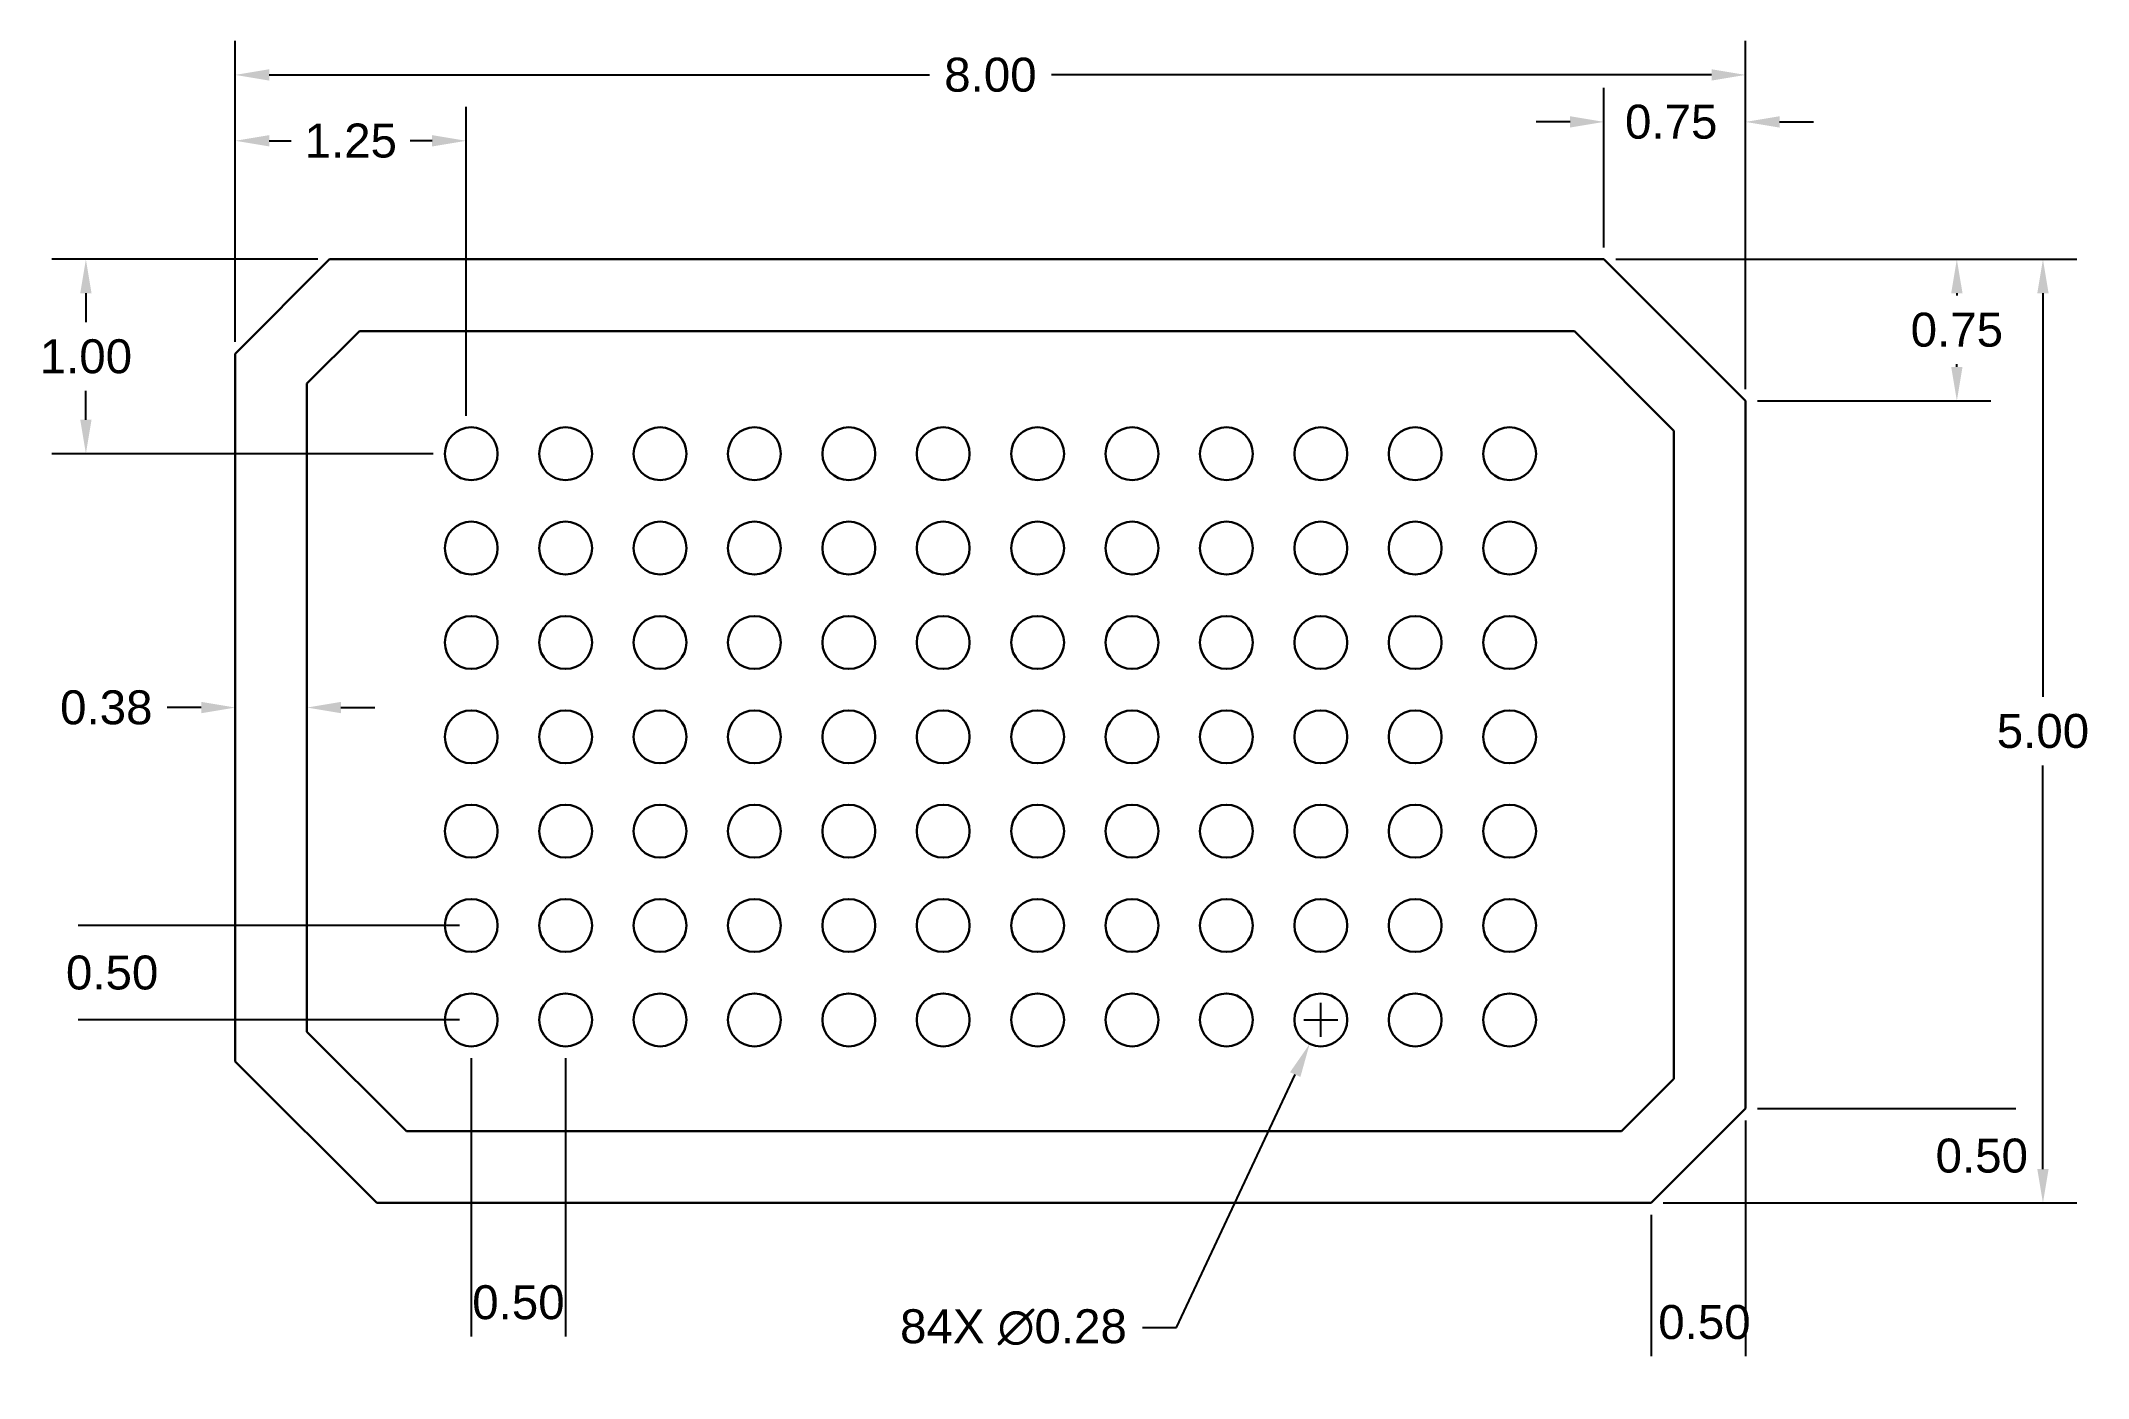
# Model space of a CAD drawing. Header units: inches. Extents: x 3.5 to 14.4, y 1.4 to 8.4.
import ezdxf

# ---------------------------------------------------------------- set-up
doc = ezdxf.new("R2010")
doc.units = ezdxf.units.IN
doc.header["$MEASUREMENT"] = 0
doc.styles.get("Standard").update_dxf_attribs({"font": 'ARIALUNI.ttf'})
doc.dimstyles.get("Standard").update_dxf_attribs({"dimtxt": 0.18, "dimasz": 0.18, "dimexe": 0.18, "dimexo": 0.0625, "dimgap": 0.09, "dimtad": 0, "dimtih": 1, "dimtoh": 1, "dimzin": 1, "dimdsep": 46, "dimtxsty": 'Standard', "dimcen": 0.09, "dimadec": 0, "dimazin": 0, "dimtfac": 1, "dimtofl": 0, "dimtmove": 0, "dimatfit": 3, "dimfxl": 1, "dimtolj": 1, "dimtzin": 0, "dimarcsym": 0})

# ---------------------------------------------------------------- blocks, each defined once
blk = doc.blocks.new('*D2')
at = {"color": 0, "lineweight": -2, "transparency": 16777216}
for p, q in [((4.544, 6.841), (4.544, 8.436)), ((12.544, 6.591), (12.544, 8.436)), ((4.724, 8.256), (8.221, 8.256)), ((12.364, 8.256), (8.868, 8.256))]:
    blk.add_line(p, q, dxfattribs=at)
at = {"color": 0, "transparency": 16777216}
for points in [[(4.724, 8.286), (4.724, 8.226), (4.544, 8.256)], [(12.364, 8.286), (12.364, 8.226), (12.544, 8.256)]]:
    blk.add_solid(points, dxfattribs=at)
at = {"layer": 'Defpoints', "color": 0, "transparency": 16777216}
for p in [(12.544, 8.256), (4.544, 6.779), (12.544, 6.529)]:
    blk.add_point(p, dxfattribs=at)
at = {"color": 0, "transparency": 16777216, "insert": (8.544, 8.256), "char_height": 0.18, "attachment_point": 5}
blk.add_mtext('\\A1;8.00', dxfattribs=at)
blk = doc.blocks.new('*D4')
at = {"color": 0, "lineweight": -2, "transparency": 16777216}
for p, q in [((5.794, 3.046), (5.794, 1.572)), ((6.294, 3.046), (6.294, 1.572))]:
    blk.add_line(p, q, dxfattribs=at)
at = {"layer": 'Defpoints', "color": 0, "transparency": 16777216}
for p in [(5.794, 3.109), (6.294, 3.109), (6.294, 1.752)]:
    blk.add_point(p, dxfattribs=at)
at = {"color": 0, "transparency": 16777216, "insert": (6.044, 1.752), "char_height": 0.18, "attachment_point": 5}
blk.add_mtext('\\A1;0.50', dxfattribs=at)
blk = doc.blocks.new('*D5')
at = {"color": 0, "lineweight": -2, "transparency": 16777216}
for p, q in [((5.732, 3.749), (3.712, 3.749)), ((5.732, 3.249), (3.712, 3.249))]:
    blk.add_line(p, q, dxfattribs=at)
at = {"layer": 'Defpoints', "color": 0, "transparency": 16777216}
for p in [(5.794, 3.749), (3.892, 3.249), (5.794, 3.249)]:
    blk.add_point(p, dxfattribs=at)
at = {"color": 0, "transparency": 16777216, "insert": (3.892, 3.499), "char_height": 0.18, "attachment_point": 5}
blk.add_mtext('\\A1;0.50', dxfattribs=at)
blk = doc.blocks.new('*D6')
at = {"color": 0, "lineweight": -2, "transparency": 16777216}
for p, q in [((11.857, 7.279), (14.299, 7.279)), ((14.119, 7.099), (14.119, 4.961)), ((14.119, 2.459), (14.119, 4.597)), ((12.107, 2.279), (14.299, 2.279))]:
    blk.add_line(p, q, dxfattribs=at)
at = {"color": 0, "transparency": 16777216}
for points in [[(14.089, 7.099), (14.149, 7.099), (14.119, 7.279)], [(14.089, 2.459), (14.149, 2.459), (14.119, 2.279)]]:
    blk.add_solid(points, dxfattribs=at)
at = {"layer": 'Defpoints', "color": 0, "transparency": 16777216}
for p in [(11.794, 7.279), (12.044, 2.279), (14.119, 2.279)]:
    blk.add_point(p, dxfattribs=at)
at = {"color": 0, "transparency": 16777216, "insert": (14.119, 4.779), "char_height": 0.18, "attachment_point": 5}
blk.add_mtext('\\A1;5.00', dxfattribs=at)
blk = doc.blocks.new('*D7')
at = {"color": 0, "lineweight": -2, "transparency": 16777216}
for p, q in [((12.607, 2.779), (13.975, 2.779)), ((12.107, 2.279), (13.975, 2.279))]:
    blk.add_line(p, q, dxfattribs=at)
at = {"layer": 'Defpoints', "color": 0, "transparency": 16777216}
for p in [(12.544, 2.779), (12.044, 2.279), (13.795, 2.279)]:
    blk.add_point(p, dxfattribs=at)
at = {"color": 0, "transparency": 16777216, "insert": (13.795, 2.529), "char_height": 0.18, "attachment_point": 5}
blk.add_mtext('\\A1;0.50', dxfattribs=at)
blk = doc.blocks.new('*D8')
at = {"color": 0, "lineweight": -2, "transparency": 16777216}
for p, q in [((12.544, 2.716), (12.544, 1.467)), ((12.044, 2.216), (12.044, 1.467))]:
    blk.add_line(p, q, dxfattribs=at)
at = {"layer": 'Defpoints', "color": 0, "transparency": 16777216}
for p in [(12.544, 2.779), (12.044, 2.279), (12.544, 1.647)]:
    blk.add_point(p, dxfattribs=at)
at = {"color": 0, "transparency": 16777216, "insert": (12.326, 1.647), "char_height": 0.18, "attachment_point": 5}
blk.add_mtext('\\A1;0.50', dxfattribs=at)
blk = doc.blocks.new('*D9')
at = {"color": 0, "lineweight": -2, "transparency": 16777216}
for p, q in [((4.982, 7.279), (3.573, 7.279)), ((3.753, 7.099), (3.753, 6.946)), ((3.753, 6.429), (3.753, 6.582)), ((5.592, 6.249), (3.573, 6.249))]:
    blk.add_line(p, q, dxfattribs=at)
at = {"color": 0, "transparency": 16777216}
for points in [[(3.723, 7.099), (3.783, 7.099), (3.753, 7.279)], [(3.723, 6.429), (3.783, 6.429), (3.753, 6.249)]]:
    blk.add_solid(points, dxfattribs=at)
at = {"layer": 'Defpoints', "color": 0, "transparency": 16777216}
for p in [(3.753, 7.279), (5.044, 7.279), (5.654, 6.249)]:
    blk.add_point(p, dxfattribs=at)
at = {"color": 0, "transparency": 16777216, "insert": (3.753, 6.764), "char_height": 0.18, "attachment_point": 5}
blk.add_mtext('\\A1;1.00', dxfattribs=at)
blk = doc.blocks.new('*D10')
at = {"color": 0, "lineweight": -2, "transparency": 16777216}
for p, q in [((4.544, 6.841), (4.544, 8.087)), ((5.767, 6.449), (5.767, 8.087)), ((4.724, 7.907), (4.84, 7.907)), ((5.587, 7.907), (5.471, 7.907))]:
    blk.add_line(p, q, dxfattribs=at)
at = {"color": 0, "transparency": 16777216}
for points in [[(4.724, 7.937), (4.724, 7.877), (4.544, 7.907)], [(5.587, 7.937), (5.587, 7.877), (5.767, 7.907)]]:
    blk.add_solid(points, dxfattribs=at)
at = {"layer": 'Defpoints', "color": 0, "transparency": 16777216}
for p in [(4.544, 7.907), (4.544, 6.779), (5.767, 6.386)]:
    blk.add_point(p, dxfattribs=at)
at = {"color": 0, "transparency": 16777216, "insert": (5.156, 7.907), "char_height": 0.18, "attachment_point": 5}
blk.add_mtext('\\A1;1.25', dxfattribs=at)
blk = doc.blocks.new('*D11')
at = {"color": 0, "lineweight": -2, "transparency": 16777216}
for p, q in [((4.544, 4.966), (4.544, 5.084)), ((4.924, 4.966), (4.924, 5.084)), ((4.364, 4.904), (4.184, 4.904)), ((5.104, 4.904), (5.284, 4.904))]:
    blk.add_line(p, q, dxfattribs=at)
at = {"color": 0, "transparency": 16777216}
for points in [[(4.364, 4.934), (4.364, 4.874), (4.544, 4.904)], [(5.104, 4.934), (5.104, 4.874), (4.924, 4.904)]]:
    blk.add_solid(points, dxfattribs=at)
at = {"layer": 'Defpoints', "color": 0, "transparency": 16777216}
for p in [(4.544, 4.904), (4.924, 4.904), (4.924, 4.904)]:
    blk.add_point(p, dxfattribs=at)
at = {"color": 0, "transparency": 16777216, "insert": (3.861, 4.904), "char_height": 0.18, "attachment_point": 5}
blk.add_mtext('\\A1;0.38', dxfattribs=at)
blk = doc.blocks.new('*D12')
at = {"color": 0, "lineweight": -2, "transparency": 16777216}
for p, q in [((10.294, 3.159), (10.294, 3.339)), ((10.204, 3.249), (10.384, 3.249)), ((9.529, 1.62), (10.158, 2.959)), ((9.349, 1.62), (9.529, 1.62))]:
    blk.add_line(p, q, dxfattribs=at)
at = {"color": 0, "transparency": 16777216}
blk.add_solid([(10.131, 2.972), (10.186, 2.947), (10.235, 3.122)], dxfattribs=at)
at = {"layer": 'Defpoints', "color": 0, "transparency": 16777216}
for p in [(10.354, 3.376), (10.235, 3.122)]:
    blk.add_point(p, dxfattribs=at)
at = {"color": 0, "transparency": 16777216, "insert": (8.666, 1.62), "char_height": 0.18, "attachment_point": 5}
blk.add_mtext('\\A1;84X ∅0.28', dxfattribs=at)
blk = doc.blocks.new('*D13')
at = {"color": 0, "lineweight": -2, "transparency": 16777216}
for p, q in [((11.794, 7.341), (11.794, 8.187)), ((12.544, 6.591), (12.544, 8.187)), ((11.614, 8.007), (11.434, 8.007)), ((12.724, 8.007), (12.904, 8.007))]:
    blk.add_line(p, q, dxfattribs=at)
at = {"color": 0, "transparency": 16777216}
for points in [[(11.614, 8.037), (11.614, 7.977), (11.794, 8.007)], [(12.724, 8.037), (12.724, 7.977), (12.544, 8.007)]]:
    blk.add_solid(points, dxfattribs=at)
at = {"layer": 'Defpoints', "color": 0, "transparency": 16777216}
for p in [(12.544, 8.007), (11.794, 7.279), (12.544, 6.529)]:
    blk.add_point(p, dxfattribs=at)
at = {"color": 0, "transparency": 16777216, "insert": (12.15, 8.007), "char_height": 0.18, "attachment_point": 5}
blk.add_mtext('\\A1;0.75', dxfattribs=at)
blk = doc.blocks.new('*D14')
at = {"color": 0, "lineweight": -2, "transparency": 16777216}
for p, q in [((11.857, 7.279), (13.843, 7.279)), ((13.663, 7.099), (13.663, 7.087)), ((13.663, 6.709), (13.663, 6.723)), ((12.607, 6.529), (13.843, 6.529))]:
    blk.add_line(p, q, dxfattribs=at)
at = {"color": 0, "transparency": 16777216}
for points in [[(13.633, 7.099), (13.693, 7.099), (13.663, 7.279)], [(13.633, 6.709), (13.693, 6.709), (13.663, 6.529)]]:
    blk.add_solid(points, dxfattribs=at)
at = {"layer": 'Defpoints', "color": 0, "transparency": 16777216}
for p in [(11.794, 7.279), (12.544, 6.529), (13.663, 6.529)]:
    blk.add_point(p, dxfattribs=at)
at = {"color": 0, "transparency": 16777216, "insert": (13.663, 6.905), "char_height": 0.18, "attachment_point": 5}
blk.add_mtext('\\A1;0.75', dxfattribs=at)

msp = doc.modelspace()

# ---------------------------------------------------------------- linework, layer by layer
at = {"lineweight": 30}
for p, q in [((5.044, 7.279), (4.544, 6.779)), ((5.044, 7.279), (11.794, 7.279)), ((12.544, 6.529), (11.794, 7.279)), ((5.202, 6.899), (4.924, 6.621)), ((5.202, 6.899), (11.637, 6.899)), ((12.164, 6.371), (11.637, 6.899)), ((4.544, 3.029), (4.544, 6.779)), ((4.924, 3.186), (4.924, 6.621)), ((12.544, 6.529), (12.544, 2.779)), ((12.164, 6.371), (12.164, 2.936)), ((4.924, 3.186), (5.452, 2.659)), ((4.544, 3.029), (5.294, 2.279)), ((11.887, 2.659), (12.164, 2.936)), ((12.044, 2.279), (12.544, 2.779)), ((11.887, 2.659), (5.452, 2.659)), ((12.044, 2.279), (5.294, 2.279))]:
    msp.add_line(p, q, dxfattribs=at)
for centre in [(5.794, 6.249), (6.294, 6.249), (6.794, 6.249), (7.294, 6.249), (7.794, 6.249), (8.294, 6.249), (8.794, 6.249), (9.294, 6.249), (9.794, 6.249), (10.294, 6.249), (10.794, 6.249), (11.294, 6.249), (5.794, 5.749), (6.294, 5.749), (6.794, 5.749), (7.294, 5.749), (7.794, 5.749), (8.294, 5.749), (8.794, 5.749), (9.294, 5.749), (9.794, 5.749), (10.294, 5.749), (10.794, 5.749), (11.294, 5.749), (5.794, 5.249), (6.294, 5.249), (6.794, 5.249), (7.294, 5.249), (7.794, 5.249), (8.294, 5.249), (8.794, 5.249), (9.294, 5.249), (9.794, 5.249), (10.294, 5.249), (10.794, 5.249), (11.294, 5.249), (5.794, 4.749), (6.294, 4.749), (6.794, 4.749), (7.294, 4.749), (7.794, 4.749), (8.294, 4.749), (8.794, 4.749), (9.294, 4.749), (9.794, 4.749), (10.294, 4.749), (10.794, 4.749), (11.294, 4.749), (5.794, 4.249), (6.294, 4.249), (6.794, 4.249), (7.294, 4.249), (7.794, 4.249), (8.294, 4.249), (8.794, 4.249), (9.294, 4.249), (9.794, 4.249), (10.294, 4.249), (10.794, 4.249), (11.294, 4.249), (5.794, 3.749), (6.294, 3.749), (6.794, 3.749), (7.294, 3.749), (7.794, 3.749), (8.294, 3.749), (8.794, 3.749), (9.294, 3.749), (9.794, 3.749), (10.294, 3.749), (10.794, 3.749), (11.294, 3.749), (5.794, 3.249), (6.294, 3.249), (6.794, 3.249), (7.294, 3.249), (7.794, 3.249), (8.294, 3.249), (8.794, 3.249), (9.294, 3.249), (9.794, 3.249), (10.294, 3.249), (10.794, 3.249), (11.294, 3.249)]:
    msp.add_circle(centre, 0.14, dxfattribs=at)

# ---------------------------------------------------------------- dimensions: what is measured, and where the dimension line sits
dim = msp.add_linear_dim(base=(12.544, 8.256), p1=(4.544, 6.779), p2=(12.544, 6.529), dimstyle='Standard')
dim.commit()
dim.dimension.update_dxf_attribs({"geometry": '*D2', "text_midpoint": (8.544, 8.256)})
for base, p1, p2, picture, middle in [((12.544, 8.007), (11.794, 7.279), (12.544, 6.529), '*D13', (12.15, 8.007)), ((4.924, 4.904), (4.544, 4.904), (4.924, 4.904), '*D11', (3.861, 4.904))]:
    dim = msp.add_linear_dim(base=base, p1=p1, p2=p2, dimstyle='Standard')
    dim.commit()
    dim.dimension.update_dxf_attribs({"geometry": picture, "text_midpoint": middle, "dimtype": 160})
dim = msp.add_linear_dim(base=(4.544, 7.907), p1=(5.767, 6.386), p2=(4.544, 6.779), text='1.25', dimstyle='Standard')
dim.commit()
dim.dimension.update_dxf_attribs({"geometry": '*D10', "text_midpoint": (5.156, 7.907)})
dim = msp.add_linear_dim(base=(3.753, 7.279), p1=(5.654, 6.249), p2=(5.044, 7.279), angle=90, text='1.00', dimstyle='Standard')
dim.commit()
dim.dimension.update_dxf_attribs({"geometry": '*D9', "text_midpoint": (3.753, 6.764)})
dim = msp.add_linear_dim(base=(14.119, 2.279), p1=(11.794, 7.279), p2=(12.044, 2.279), angle=90, dimstyle='Standard')
dim.commit()
dim.dimension.update_dxf_attribs({"geometry": '*D6', "text_midpoint": (14.119, 4.779)})
dim = msp.add_linear_dim(base=(13.663, 6.529), p1=(11.794, 7.279), p2=(12.544, 6.529), angle=90, dimstyle='Standard')
dim.commit()
dim.dimension.update_dxf_attribs({"geometry": '*D14', "text_midpoint": (13.663, 6.905), "dimtype": 160})
for base, p1, p2, picture, middle in [((3.892, 3.249), (5.794, 3.749), (5.794, 3.249), '*D5', (3.892, 3.499)), ((13.795, 2.279), (12.544, 2.779), (12.044, 2.279), '*D7', (13.795, 2.529))]:
    dim = msp.add_linear_dim(base=base, p1=p1, p2=p2, angle=90, dimstyle='Standard', override={"dimtmove": 2})
    dim.commit()
    dim.dimension.update_dxf_attribs({"geometry": picture, "text_midpoint": middle, "dimtype": 160})
dim = msp.add_diameter_dim_2p(p1=(10.354, 3.376), p2=(10.235, 3.122), text='84X <>', dimstyle='Standard')
dim.commit()
dim.dimension.update_dxf_attribs({"geometry": '*D12', "text_midpoint": (8.666, 1.62), "dimtype": 163})
for base, p1, p2, picture, middle in [((6.294, 1.752), (5.794, 3.109), (6.294, 3.109), '*D4', (6.044, 1.752)), ((12.544, 1.647), (12.044, 2.279), (12.544, 2.779), '*D8', (12.326, 1.647))]:
    dim = msp.add_linear_dim(base=base, p1=p1, p2=p2, dimstyle='Standard', override={"dimtmove": 2})
    dim.commit()
    dim.dimension.update_dxf_attribs({"geometry": picture, "text_midpoint": middle, "dimtype": 160})

doc.saveas('drawing.dxf')
